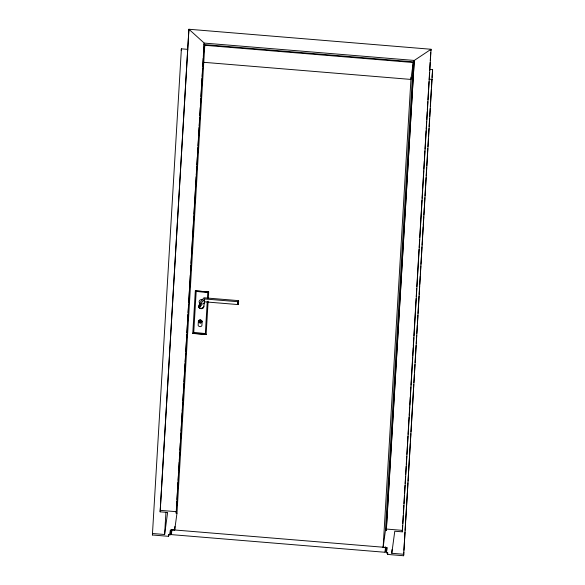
<?xml version="1.0" encoding="UTF-8"?>
<svg xmlns="http://www.w3.org/2000/svg" width="585" height="585" viewBox="0 0 585 585"><rect width="100%" height="100%" fill="white"/><g stroke="black" fill="none" stroke-linecap="round" stroke-linejoin="round"><path stroke-width="0.88" d="M429.873 69.366L432.608 69.593L403.606 555.75L387.577 554.426L387.775 552.957L386.436 552.847L387.138 547.699L383.131 547.363L385.427 530.456L413.229 62.522L204.772 45.294L176.977 513.228L174.674 530.134L170.666 529.805L169.964 534.953L168.626 534.844L168.429 536.313L152.392 534.982L181.394 48.826L187.763 49.352M152.392 534.982L152.597 533.513L164.619 534.507L167.617 512.453L160.136 511.831L188.918 29.25L431.05 49.264L402.465 530.376L402.268 531.845L394.78 531.231L391.782 553.286L403.811 554.28M160.136 511.831L188.918 29.25L204.209 43.085L414.268 60.445L431.05 49.264L430.845 50.734M164.619 534.507L165.921 512.614M168.429 536.313L168.538 534.485M169.964 534.953L170.235 530.398M171.332 534.617L171.99 529.761L385.786 547.436L385.127 552.284L171.332 534.617L171.602 530.061M174.674 530.134L174.893 526.485M176.977 513.228L176.173 513.162L176.282 511.334M176.385 509.513L176.875 501.308M176.984 499.488L178.015 482.164M178.125 480.336L178.608 472.132M178.718 470.311L179.207 462.106M179.31 460.285L179.8 452.073M179.909 450.253L180.341 442.962M180.451 441.134L180.94 432.929M181.05 431.108L181.533 422.904M181.642 421.083L182.132 412.871M182.235 411.05L182.725 402.846M182.834 401.025L183.266 393.727M183.376 391.906L183.865 383.702M183.968 381.873L184.458 373.669M184.567 371.848L185.057 363.643M185.16 361.822L185.65 353.618M185.759 351.79L186.79 334.466M186.893 332.646L187.383 324.441M187.492 322.62L187.982 314.416M188.085 312.587L188.575 304.383M188.684 302.562L190.308 275.213M190.417 273.385L190.907 265.18M191.01 263.36L191.5 255.155M191.609 253.327L193.832 215.953M193.935 214.125L194.425 205.92M194.534 204.099L195.565 186.776M195.668 184.955L196.158 176.75M196.267 174.922L196.757 166.718M196.86 164.897L197.35 156.692M197.459 154.864L197.891 147.574M198.001 145.753L198.49 137.548M198.593 135.72L199.083 127.515M199.192 125.695L199.682 117.49M199.785 115.662L200.275 107.457M200.384 105.636L200.816 98.346M200.926 96.518L201.415 88.313M201.518 86.492L202.008 78.288M202.117 76.459L202.607 68.255M202.71 66.434L203.2 58.229M203.309 56.409L204.209 43.085L176.173 513.162M207.251 301.443L205.357 333.304L206.139 334.54L192.779 333.435L195.324 290.855L208.684 291.959L208.289 298.423M207.412 298.716L207.792 292.339L208.684 291.959L195.324 290.855L196.202 291.381L207.755 292.624M206.139 334.54L208.128 301.129M383.131 547.363L411.065 77.198M386.232 530.522L414.268 60.445L386.429 529.052L386.232 530.522L385.427 530.456M385.127 552.284L385.457 546.821M386.436 552.847L386.765 547.377M387.577 554.426L387.679 552.598M391.782 553.286L392.001 549.637M402.268 531.845L402.641 525.469M402.751 523.648L403.24 515.443M403.35 513.623L403.833 505.418M403.942 503.59L404.432 495.393M404.542 493.565L405.025 485.367M405.134 483.539L405.566 476.248M405.676 474.428L406.166 466.223M406.275 464.402L406.758 456.198M406.867 454.377L407.357 446.172M407.46 444.351L407.95 436.147M408.059 434.326L409.091 417.01M409.193 415.182L409.683 406.977M409.792 405.156L410.282 396.952M410.385 395.131L410.875 386.926M410.984 385.105L412.608 357.764M412.717 355.943L413.2 347.739M413.31 345.918L413.8 337.713M413.909 335.885L416.125 298.518M416.235 296.697L416.725 288.493M416.834 286.672L419.05 249.305M419.16 247.477L419.65 239.272M419.752 237.452L421.383 210.11M421.485 208.289L421.975 200.085M422.085 198.264L422.567 190.059M422.677 188.238L423.708 170.915M423.818 169.094L424.3 160.89M424.41 159.069L424.9 150.864M425.01 149.043L425.492 140.839M425.602 139.018L426.092 130.813M426.202 128.993L426.633 121.702M426.743 119.874L427.225 111.676M427.335 109.848L427.825 101.651M427.935 99.823L428.417 91.626M428.527 89.797L429.017 81.6M429.119 79.772L429.558 72.481M429.668 70.661L430.15 62.456M430.26 60.635L430.743 52.518M403.606 555.75L403.825 552.108M403.935 550.28L404.418 542.083M404.528 540.262L405.017 532.065M405.127 530.237L405.61 522.039M405.719 520.219L407.343 492.884M407.452 491.064L407.942 482.866M408.045 481.046L408.535 472.841M408.644 471.02L410.268 443.686M410.377 441.865L410.86 433.668M410.97 431.847L411.46 423.642M411.569 421.822L413.785 384.469M413.895 382.648L414.377 374.451M414.487 372.623L414.977 364.426M415.087 362.605L416.11 345.296M416.22 343.468L416.71 335.271M416.82 333.45L417.302 325.253M417.412 323.425L417.902 315.227M418.004 313.406L418.443 306.116M418.546 304.295L419.035 296.098M419.145 294.277L419.628 286.072M419.737 284.252L420.227 276.054M420.337 274.233L420.82 266.029M420.929 264.208L421.361 256.917M421.471 255.097L421.96 246.899M422.07 245.078L422.553 236.874M422.662 235.053L423.152 226.856M423.255 225.035L423.745 216.83M423.854 215.009L424.286 207.726M424.396 205.898L424.878 197.701M424.988 195.88L425.478 187.683M425.587 185.854L426.07 177.657M426.18 175.836L426.67 167.639M426.779 165.811L427.803 148.502M427.913 146.681L428.403 138.484M428.505 136.656L428.995 128.459M429.105 126.638L429.587 118.441M429.697 116.612L430.187 108.415M430.297 106.594L431.32 89.286M431.43 87.465L431.92 79.26M432.03 77.439L432.608 69.593M181.189 50.295L181.394 48.826M204.414 47.963L204.772 45.294M196.165 291.666L193.73 332.624M192.779 333.435L193.767 332.346L205.32 333.582M200.414 306.379L200.801 303.556L204.655 298.964L238.08 301.721L238.665 301.056L237.963 300.588L203.975 297.78L199.697 302.884L199.309 305.706A0.753 0.622 7.7 0 0 200.414 306.379L201.518 305.07M199.631 306.321L200.019 303.498M204.655 298.964L204.275 301.787L237.7 304.544L238.3 304.032L237.766 303.432M203.821 306.701L204.458 302.043M237.7 304.544L238.08 301.721M237.883 304.514L238.27 301.692M238.044 304.441L238.6 300.902M238.175 304.324L238.665 301.056M413.229 62.522L410.933 79.428L203.383 62.273M204.011 44.555L414.07 61.915M429.441 79.209L432.022 79.421M200.143 320.953C200.67 322.891 199.924 321.34 200.026 320.595L200.136 321.055M192.801 333.289L206.161 334.393M160.334 510.361L176.37 511.692M386.429 529.052L402.465 530.376M203.763 306.109A2.684 2.238 7.7 0 1 200.333 308.58A2.684 2.238 7.7 0 1 199.353 304.741M203.77 300.397A2.684 2.238 7.7 0 1 204.033 303.125A2.684 2.238 7.7 0 1 200.962 303.922M199.799 303.242A2.684 2.238 7.7 0 1 199.536 300.507A2.684 2.238 7.7 0 1 202.6 299.717M203.149 307.396A2.15 1.792 7.7 0 1 201.562 308.529M201.006 308.544A2.15 1.792 7.7 0 1 199.017 307.052M202.951 307.52A2.15 1.792 7.7 0 1 202.585 307.864M202.125 308.112A2.15 1.792 7.7 0 1 201.598 308.251M201.043 308.266A2.15 1.792 7.7 0 1 199.565 307.615M199.244 307.22A2.15 1.792 7.7 0 1 199.054 306.767M200.801 303.556A0.753 0.622 7.7 0 1 199.697 302.884M198.403 320.909L198.139 325.377A1.989 1.653 7.7 0 0 201.876 325.691L202.139 321.223A1.989 1.653 7.7 0 0 198.403 320.909M199.054 322.459A1.609 1.338 7.7 0 0 201.767 322.079A1.609 1.338 7.7 0 0 199.902 320.273A1.609 1.338 7.7 0 0 199.054 322.459M199.068 322.313A1.609 1.338 7.7 0 0 201.788 321.94A1.609 1.338 7.7 0 0 199.924 320.134A1.609 1.338 7.7 0 0 199.068 322.313M199.251 322.313A1.338 1.119 7.7 0 0 201.511 321.999A1.338 1.119 7.7 0 0 199.96 320.492A1.338 1.119 7.7 0 0 199.251 322.313M199.266 322.174A1.338 1.119 7.7 0 0 201.532 321.86A1.338 1.119 7.7 0 0 199.975 320.353A1.338 1.119 7.7 0 0 199.266 322.174"/></g></svg>
